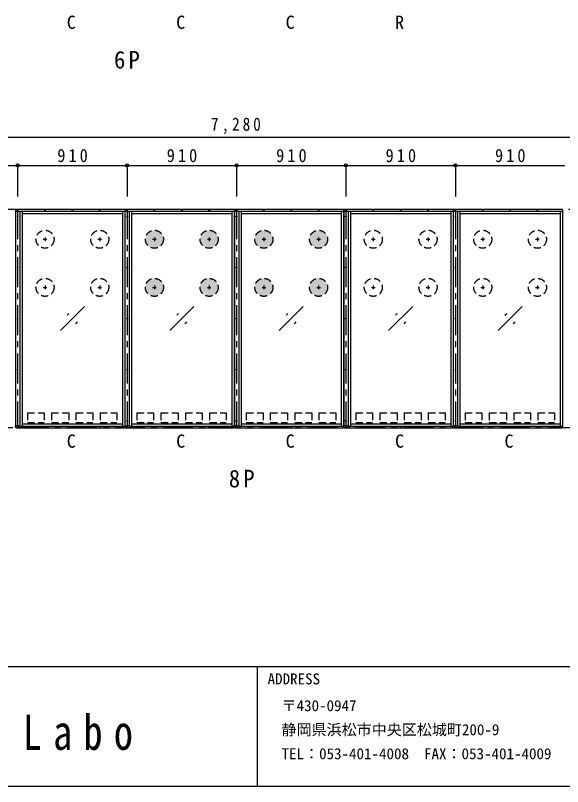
# Model space of a CAD drawing. Units: millimetres at full size, sheet at 1:50. Extents: x -8818 to 11382, y -6635 to 7415.
# Drawn here: x -5331 to -781, y -6635 to -220 of the extents above; entities that cross this region are included whole.
import ezdxf
from ezdxf.enums import TextEntityAlignment as Align

# ---------------------------------------------------------------- set-up
doc = ezdxf.new("R2010")
doc.units = ezdxf.units.MM
doc.header["$LTSCALE"] = 50
doc.header["$PDMODE"] = 32
doc.header["$PDSIZE"] = 25
doc.linetypes.add('CHAIN1', pattern=[8, 5, -1, 1, -1])
doc.linetypes.add('DASHED1', pattern=[1.8, 1.2, -0.6])
for name, color, linetype in [('0-0', 7, 'Continuous'), ('0-2', 7, 'Continuous'), ('F-0', 2, 'Continuous')]:
    doc.layers.add(name, color=color, linetype=linetype)
doc.styles.add('ＭＳ ゴシック', font='')
doc.styles.add('ＭＳ 明朝', font='')
doc.styles.get('ＭＳ ゴシック').set_extended_font_data('MS Gothic')
doc.styles.get('ＭＳ 明朝').set_extended_font_data('MS Mincho')

msp = doc.modelspace()

# ---------------------------------------------------------------- hatches: boundary and pattern name
at = {"layer": '0-0'}
for points in [[(-4099.94, -2082.15, 1), (-4249.94, -2082.15, 1)], [(-3644.94, -2082.15, 1), (-3794.94, -2082.15, 1)], [(-3189.94, -2082.15, 1), (-3339.94, -2082.15, 1)], [(-2734.94, -2082.15, 1), (-2884.94, -2082.15, 1)], [(-4099.94, -2482.15, 1), (-4249.94, -2482.15, 1)], [(-3644.94, -2482.15, 1), (-3794.94, -2482.15, 1)], [(-3189.94, -2482.15, 1), (-3339.94, -2482.15, 1)], [(-2734.94, -2482.15, 1), (-2884.94, -2482.15, 1)]]:
    msp.add_hatch(color=256, dxfattribs=at).paths.add_polyline_path(points)

# ---------------------------------------------------------------- linework, layer by layer
at = {"layer": '0-0', "color": 4}
for p, q in [((-7132.44, -1232.98), (147.56, -1232.98)), ((-6222.44, -1467.14), (-5312.44, -1467.14)), ((-5312.44, -1467.14), (-5312.44, -1725.69)), ((-5312.44, -1467.14), (-4402.44, -1467.14)), ((-4402.44, -1467.14), (-4402.44, -1725.69)), ((-4402.44, -1467.14), (-3492.44, -1467.14)), ((-3492.44, -1467.14), (-3492.44, -1725.69)), ((-3492.44, -1467.14), (-2582.44, -1467.14)), ((-2582.44, -1467.14), (-2582.44, -1725.69)), ((-2582.44, -1467.14), (-1672.44, -1467.14)), ((-1672.44, -1467.14), (-1672.44, -1725.69)), ((-1672.44, -1467.14), (-762.44, -1467.14)), ((-5325.44, -1833.15), (-5330.44, -1838.15)), ((-5330.44, -1838.15), (-5330.44, -1851.15)), ((-5325.44, -1833.15), (-4426.44, -1833.15)), ((-4426.44, -1833.15), (-4421.44, -1838.15)), ((-4421.44, -1838.15), (-4421.44, -1851.15)), ((-4415.44, -1833.15), (-4420.44, -1838.15)), ((-4420.44, -1838.15), (-4420.44, -1851.15)), ((-4415.44, -1833.15), (-3516.44, -1833.15)), ((-3516.44, -1833.15), (-3511.44, -1838.15)), ((-3511.44, -1838.15), (-3511.44, -1851.15)), ((-3505.44, -1833.15), (-3510.44, -1838.15)), ((-3510.44, -1838.15), (-3510.44, -1851.15)), ((-3505.44, -1833.15), (-2606.44, -1833.15)), ((-2606.44, -1833.15), (-2601.44, -1838.15)), ((-2601.44, -1838.15), (-2601.44, -1851.15)), ((-2595.44, -1833.15), (-2600.44, -1838.15)), ((-2600.44, -1838.15), (-2600.44, -1851.15)), ((-2595.44, -1833.15), (-1696.44, -1833.15)), ((-1696.44, -1833.15), (-1691.44, -1838.15)), ((-1691.44, -1838.15), (-1691.44, -1851.15)), ((-1685.44, -1833.15), (-1690.44, -1838.15)), ((-1690.44, -1838.15), (-1690.44, -1851.15)), ((-1685.44, -1833.15), (-786.44, -1833.15)), ((-786.44, -1833.15), (-781.44, -1838.15)), ((-781.44, -1838.15), (-781.44, -1851.15)), ((-4957.44, -2842.15), (-4757.44, -2642.15)), ((-4047.44, -2842.15), (-3847.44, -2642.15)), ((-3137.44, -2842.15), (-2937.44, -2642.15)), ((-2227.44, -2842.15), (-2027.44, -2642.15)), ((-1317.44, -2842.15), (-1117.44, -2642.15)), ((-4899.87, -2713.87), (-4885.73, -2699.73)), ((-3989.87, -2713.87), (-3975.73, -2699.73)), ((-3079.87, -2713.87), (-3065.73, -2699.73)), ((-2169.87, -2713.87), (-2155.73, -2699.73)), ((-1259.87, -2713.87), (-1245.73, -2699.73)), ((-4829.16, -2784.58), (-4815.02, -2770.44)), ((-3919.16, -2784.58), (-3905.02, -2770.44)), ((-3009.16, -2784.58), (-2995.02, -2770.44)), ((-2099.16, -2784.58), (-2085.02, -2770.44)), ((-1189.16, -2784.58), (-1175.02, -2770.44)), ((-5330.44, -3646.15), (-5330.44, -3633.15)), ((-5330.44, -3646.15), (-5325.44, -3651.15)), ((-5325.44, -3651.15), (-4426.44, -3651.15)), ((-4426.44, -3651.15), (-4421.44, -3646.15)), ((-4421.44, -3646.15), (-4421.44, -3633.15)), ((-4420.44, -3646.15), (-4420.44, -3633.15)), ((-4420.44, -3646.15), (-4420.44, -3633.15)), ((-4420.44, -3646.15), (-4415.44, -3651.15)), ((-4420.44, -3646.15), (-4415.44, -3651.15)), ((-4415.44, -3651.15), (-3516.44, -3651.15)), ((-3516.44, -3651.15), (-3511.44, -3646.15)), ((-3511.44, -3646.15), (-3511.44, -3633.15)), ((-3510.44, -3646.15), (-3510.44, -3633.15)), ((-3510.44, -3646.15), (-3510.44, -3633.15)), ((-3510.44, -3646.15), (-3505.44, -3651.15)), ((-3510.44, -3646.15), (-3505.44, -3651.15)), ((-3505.44, -3651.15), (-2606.44, -3651.15)), ((-2606.44, -3651.15), (-2601.44, -3646.15)), ((-2601.44, -3646.15), (-2601.44, -3633.15)), ((-2600.44, -3646.15), (-2600.44, -3633.15)), ((-2600.44, -3646.15), (-2600.44, -3633.15)), ((-2600.44, -3646.15), (-2595.44, -3651.15)), ((-2600.44, -3646.15), (-2595.44, -3651.15)), ((-2595.44, -3651.15), (-1696.44, -3651.15)), ((-1696.44, -3651.15), (-1691.44, -3646.15)), ((-1691.44, -3646.15), (-1691.44, -3633.15)), ((-1690.44, -3646.15), (-1690.44, -3633.15)), ((-1690.44, -3646.15), (-1690.44, -3633.15)), ((-1690.44, -3646.15), (-1685.44, -3651.15)), ((-1690.44, -3646.15), (-1685.44, -3651.15)), ((-1685.44, -3651.15), (-786.44, -3651.15)), ((-786.44, -3651.15), (-781.44, -3646.15)), ((-781.44, -3646.15), (-781.44, -3633.15))]:
    msp.add_line(p, q, dxfattribs=at)
at = {"layer": '0-0', "color": 3, "linetype": 'CHAIN1'}
for p, q in [((-7132.44, -1832.15), (147.56, -1832.15)), ((-5312.44, -1831.15), (-5312.44, -3652.15)), ((-4402.44, -1831.15), (-4402.44, -3652.15)), ((-3492.44, -1831.15), (-3492.44, -3652.15)), ((-2582.44, -1831.15), (-2582.44, -3652.15)), ((-1672.44, -1831.15), (-1672.44, -3652.15)), ((147.56, -3652.15), (-7132.44, -3652.15))]:
    msp.add_line(p, q, dxfattribs=at)
at = {"layer": '0-0'}
for p, q in [((-5331.44, -1851.65), (-5330.44, -1851.65)), ((-5330.44, -1851.15), (-5330.44, -3633.15)), ((-5294.44, -1851.15), (-5330.44, -1851.15)), ((-5294.44, -1847.15), (-5294.44, -3637.15)), ((-5294.44, -1847.15), (-4421.44, -1847.15)), ((-5274.44, -1847.15), (-5274.44, -3637.15)), ((-4441.44, -1847.15), (-4441.44, -3637.15)), ((-4421.44, -1847.15), (-4421.44, -3637.15)), ((-4421.44, -1851.65), (-4420.44, -1851.65)), ((-4420.44, -1851.15), (-4420.44, -3633.15)), ((-4384.44, -1851.15), (-4420.44, -1851.15)), ((-4420.44, -1851.15), (-4420.44, -3633.15)), ((-4384.44, -1847.15), (-4384.44, -3637.15)), ((-4384.44, -1847.15), (-3511.44, -1847.15)), ((-4364.44, -1847.15), (-4364.44, -3637.15)), ((-3531.44, -1847.15), (-3531.44, -3637.15)), ((-3511.44, -1847.15), (-3511.44, -3637.15)), ((-3511.44, -1851.65), (-3510.44, -1851.65)), ((-3510.44, -1851.15), (-3510.44, -3633.15)), ((-3474.44, -1851.15), (-3510.44, -1851.15)), ((-3510.44, -1851.15), (-3510.44, -3633.15)), ((-3474.44, -1847.15), (-3474.44, -3637.15)), ((-3474.44, -1847.15), (-2601.44, -1847.15)), ((-3454.44, -1847.15), (-3454.44, -3637.15)), ((-2621.44, -1847.15), (-2621.44, -3637.15)), ((-2601.44, -1847.15), (-2601.44, -3637.15)), ((-2601.44, -1851.65), (-2600.44, -1851.65)), ((-2600.44, -1851.15), (-2600.44, -3633.15)), ((-2564.44, -1851.15), (-2600.44, -1851.15)), ((-2600.44, -1851.15), (-2600.44, -3633.15)), ((-2564.44, -1847.15), (-2564.44, -3637.15)), ((-2564.44, -1847.15), (-1691.44, -1847.15)), ((-2544.44, -1847.15), (-2544.44, -3637.15)), ((-1711.44, -1847.15), (-1711.44, -3637.15)), ((-1691.44, -1847.15), (-1691.44, -3637.15)), ((-1691.44, -1851.65), (-1690.44, -1851.65)), ((-1690.44, -1851.15), (-1690.44, -3633.15)), ((-1654.44, -1851.15), (-1690.44, -1851.15)), ((-1690.44, -1851.15), (-1690.44, -3633.15)), ((-1654.44, -1847.15), (-1654.44, -3637.15)), ((-1654.44, -1847.15), (-781.44, -1847.15)), ((-1634.44, -1847.15), (-1634.44, -3637.15)), ((-801.44, -1847.15), (-801.44, -3637.15)), ((-781.44, -1847.15), (-781.44, -3637.15)), ((-781.44, -1851.65), (-780.44, -1851.65)), ((-5274.44, -1867.15), (-4441.44, -1867.15)), ((-4364.44, -1867.15), (-3531.44, -1867.15)), ((-3454.44, -1867.15), (-2621.44, -1867.15)), ((-2544.44, -1867.15), (-1711.44, -1867.15)), ((-1634.44, -1867.15), (-801.44, -1867.15)), ((-5331.44, -3632.65), (-5330.44, -3632.65)), ((-5294.44, -3637.15), (-4421.44, -3637.15)), ((-5274.44, -3617.15), (-4441.44, -3617.15)), ((-4421.44, -3632.65), (-4420.44, -3632.65)), ((-4413.93, -3633.15), (-4384.44, -3633.15)), ((-4384.44, -3637.15), (-3511.44, -3637.15)), ((-4364.44, -3617.15), (-3531.44, -3617.15)), ((-3511.44, -3632.65), (-3510.44, -3632.65)), ((-3503.93, -3633.15), (-3474.44, -3633.15)), ((-3474.44, -3637.15), (-2601.44, -3637.15)), ((-3454.44, -3617.15), (-2621.44, -3617.15)), ((-2601.44, -3632.65), (-2600.44, -3632.65)), ((-2593.93, -3633.15), (-2564.44, -3633.15)), ((-2564.44, -3637.15), (-1691.44, -3637.15)), ((-2544.44, -3617.15), (-1711.44, -3617.15)), ((-1691.44, -3632.65), (-1690.44, -3632.65)), ((-1683.93, -3633.15), (-1654.44, -3633.15)), ((-1654.44, -3637.15), (-781.44, -3637.15)), ((-1634.44, -3617.15), (-801.44, -3617.15)), ((-781.44, -3632.65), (-780.44, -3632.65))]:
    msp.add_line(p, q, dxfattribs=at)
at = {"layer": '0-0', "color": 4, "linetype": 'CHAIN1'}
for p, q in [((-5099.94, -2082.15), (-5069.94, -2082.15)), ((-5084.94, -2067.15), (-5084.94, -2097.15)), ((-4644.94, -2082.15), (-4614.94, -2082.15)), ((-4629.94, -2067.15), (-4629.94, -2097.15)), ((-4189.94, -2082.15), (-4159.94, -2082.15)), ((-4174.94, -2067.15), (-4174.94, -2097.15)), ((-3734.94, -2082.15), (-3704.94, -2082.15)), ((-3719.94, -2067.15), (-3719.94, -2097.15)), ((-3279.94, -2082.15), (-3249.94, -2082.15)), ((-3264.94, -2067.15), (-3264.94, -2097.15)), ((-2824.94, -2082.15), (-2794.94, -2082.15)), ((-2809.94, -2067.15), (-2809.94, -2097.15)), ((-2369.94, -2082.15), (-2339.94, -2082.15)), ((-2354.94, -2067.15), (-2354.94, -2097.15)), ((-1914.94, -2082.15), (-1884.94, -2082.15)), ((-1899.94, -2067.15), (-1899.94, -2097.15)), ((-1459.94, -2082.15), (-1429.94, -2082.15)), ((-1444.94, -2067.15), (-1444.94, -2097.15)), ((-1004.94, -2082.15), (-974.94, -2082.15)), ((-989.94, -2067.15), (-989.94, -2097.15)), ((-5099.94, -2482.15), (-5069.94, -2482.15)), ((-5084.94, -2467.15), (-5084.94, -2497.15)), ((-4644.94, -2482.15), (-4614.94, -2482.15)), ((-4629.94, -2467.15), (-4629.94, -2497.15)), ((-4189.94, -2482.15), (-4159.94, -2482.15)), ((-4174.94, -2467.15), (-4174.94, -2497.15)), ((-3734.94, -2482.15), (-3704.94, -2482.15)), ((-3719.94, -2467.15), (-3719.94, -2497.15)), ((-3279.94, -2482.15), (-3249.94, -2482.15)), ((-3264.94, -2467.15), (-3264.94, -2497.15)), ((-2824.94, -2482.15), (-2794.94, -2482.15)), ((-2809.94, -2467.15), (-2809.94, -2497.15)), ((-2369.94, -2482.15), (-2339.94, -2482.15)), ((-2354.94, -2467.15), (-2354.94, -2497.15)), ((-1914.94, -2482.15), (-1884.94, -2482.15)), ((-1899.94, -2467.15), (-1899.94, -2497.15)), ((-1459.94, -2482.15), (-1429.94, -2482.15)), ((-1444.94, -2467.15), (-1444.94, -2497.15)), ((-1004.94, -2482.15), (-974.94, -2482.15)), ((-989.94, -2467.15), (-989.94, -2497.15))]:
    msp.add_line(p, q, dxfattribs=at)
at = {"layer": '0-0', "linetype": 'DASHED1'}
for p, q in [((-5231.44, -3526.15), (-5091.44, -3526.15)), ((-5091.44, -3526.15), (-5091.44, -3606.15)), ((-5031.44, -3526.15), (-4887.44, -3526.15)), ((-4887.44, -3526.15), (-4887.44, -3606.15)), ((-4827.44, -3526.15), (-4827.44, -3606.15)), ((-4827.44, -3526.15), (-4687.44, -3526.15)), ((-4687.44, -3526.15), (-4687.44, -3606.15)), ((-4627.44, -3526.15), (-4627.44, -3606.15)), ((-4321.44, -3526.15), (-4181.44, -3526.15)), ((-4181.44, -3526.15), (-4181.44, -3606.15)), ((-4121.44, -3526.15), (-3977.44, -3526.15)), ((-3977.44, -3526.15), (-3977.44, -3606.15)), ((-3917.44, -3526.15), (-3917.44, -3606.15)), ((-3917.44, -3526.15), (-3777.44, -3526.15)), ((-3777.44, -3526.15), (-3777.44, -3606.15)), ((-3717.44, -3526.15), (-3717.44, -3606.15)), ((-3411.44, -3526.15), (-3271.44, -3526.15)), ((-3271.44, -3526.15), (-3271.44, -3606.15)), ((-3211.44, -3526.15), (-3067.44, -3526.15)), ((-3067.44, -3526.15), (-3067.44, -3606.15)), ((-3007.44, -3526.15), (-3007.44, -3606.15)), ((-3007.44, -3526.15), (-2867.44, -3526.15)), ((-2867.44, -3526.15), (-2867.44, -3606.15)), ((-2807.44, -3526.15), (-2807.44, -3606.15)), ((-2807.44, -3526.15), (-2667.44, -3526.15)), ((-2667.44, -3526.15), (-2667.44, -3606.15)), ((-2501.44, -3526.15), (-2361.44, -3526.15)), ((-2361.44, -3526.15), (-2361.44, -3606.15)), ((-2301.44, -3526.15), (-2157.44, -3526.15)), ((-2157.44, -3526.15), (-2157.44, -3606.15)), ((-2097.44, -3526.15), (-2097.44, -3606.15)), ((-2097.44, -3526.15), (-1957.44, -3526.15)), ((-1957.44, -3526.15), (-1957.44, -3606.15)), ((-1897.44, -3526.15), (-1897.44, -3606.15)), ((-1897.44, -3526.15), (-1757.44, -3526.15)), ((-1757.44, -3526.15), (-1757.44, -3606.15)), ((-1591.44, -3526.15), (-1451.44, -3526.15)), ((-1451.44, -3526.15), (-1451.44, -3606.15)), ((-1391.44, -3526.15), (-1247.44, -3526.15)), ((-1247.44, -3526.15), (-1247.44, -3606.15)), ((-1187.44, -3526.15), (-1187.44, -3606.15)), ((-1187.44, -3526.15), (-1047.44, -3526.15)), ((-1047.44, -3526.15), (-1047.44, -3606.15)), ((-987.44, -3526.15), (-987.44, -3606.15)), ((-987.44, -3526.15), (-847.44, -3526.15)), ((-847.44, -3526.15), (-847.44, -3606.15)), ((-4827.44, -3606.15), (-4687.44, -3606.15)), ((-4627.44, -3606.15), (-4487.44, -3606.15)), ((-3917.44, -3606.15), (-3777.44, -3606.15)), ((-3717.44, -3606.15), (-3577.44, -3606.15)), ((-3007.44, -3606.15), (-2867.44, -3606.15)), ((-2807.44, -3606.15), (-2667.44, -3606.15)), ((-2097.44, -3606.15), (-1957.44, -3606.15)), ((-1897.44, -3606.15), (-1757.44, -3606.15)), ((-1187.44, -3606.15), (-1047.44, -3606.15)), ((-987.44, -3606.15), (-847.44, -3606.15))]:
    msp.add_line(p, q, dxfattribs=at)
at = {"layer": '0-0', "color": 4}
for points in [[(-4415.44, -1833.15), (-4420.44, -1838.15), (-4420.44, -1851.15)], [(-3505.44, -1833.15), (-3510.44, -1838.15), (-3510.44, -1851.15)], [(-2595.44, -1833.15), (-2600.44, -1838.15), (-2600.44, -1851.15)], [(-1685.44, -1833.15), (-1690.44, -1838.15), (-1690.44, -1851.15)]]:
    msp.add_lwpolyline(points, dxfattribs=at)
at = {"layer": '0-0', "linetype": 'DASHED1'}
for points in [[(-5231.44, -3526.15), (-5231.44, -3606.15), (-5091.44, -3606.15)], [(-5031.44, -3526.15), (-5031.44, -3606.15), (-4887.44, -3606.15)], [(-4627.44, -3526.15), (-4487.44, -3526.15), (-4487.44, -3606.15)], [(-4321.44, -3526.15), (-4321.44, -3606.15), (-4181.44, -3606.15)], [(-4121.44, -3526.15), (-4121.44, -3606.15), (-3977.44, -3606.15)], [(-3717.44, -3526.15), (-3577.44, -3526.15), (-3577.44, -3606.15)], [(-3411.44, -3526.15), (-3411.44, -3606.15), (-3271.44, -3606.15)], [(-3211.44, -3526.15), (-3211.44, -3606.15), (-3067.44, -3606.15)], [(-2501.44, -3526.15), (-2501.44, -3606.15), (-2361.44, -3606.15)], [(-2301.44, -3526.15), (-2301.44, -3606.15), (-2157.44, -3606.15)], [(-1591.44, -3526.15), (-1591.44, -3606.15), (-1451.44, -3606.15)], [(-1391.44, -3526.15), (-1391.44, -3606.15), (-1247.44, -3606.15)]]:
    msp.add_lwpolyline(points, dxfattribs=at)
at = {"layer": '0-0'}
for points in [[(-5323.93, -3633.15), (-5294.44, -3633.15), (-5330.44, -3633.15)], [(-4413.93, -3633.15), (-4384.44, -3633.15), (-4420.44, -3633.15)], [(-3503.93, -3633.15), (-3474.44, -3633.15), (-3510.44, -3633.15)], [(-2593.93, -3633.15), (-2564.44, -3633.15), (-2600.44, -3633.15)], [(-1683.93, -3633.15), (-1654.44, -3633.15), (-1690.44, -3633.15)]]:
    msp.add_lwpolyline(points, close=True, dxfattribs=at)
at = {"layer": '0-0', "color": 4}
for centre in [(-5312.44, -1841.15), (-5084.94, -1841.15), (-4857.44, -1841.15), (-4629.94, -1841.15), (-4402.44, -1841.15), (-4402.44, -1841.15), (-4174.94, -1841.15), (-3947.44, -1841.15), (-3719.94, -1841.15), (-3492.44, -1841.15), (-3492.44, -1841.15), (-3264.94, -1841.15), (-3037.44, -1841.15), (-2809.94, -1841.15), (-2582.44, -1841.15), (-2582.44, -1841.15), (-2354.94, -1841.15), (-2127.44, -1841.15), (-1899.94, -1841.15), (-1672.44, -1841.15), (-1672.44, -1841.15), (-1444.94, -1841.15), (-1217.44, -1841.15), (-989.94, -1841.15), (-5312.44, -3643.15), (-5084.94, -3643.15), (-4857.44, -3643.15), (-4629.94, -3643.15), (-4402.44, -3643.15), (-4402.44, -3643.15), (-4174.94, -3643.15), (-3947.44, -3643.15), (-3719.94, -3643.15), (-3492.44, -3643.15), (-3492.44, -3643.15), (-3264.94, -3643.15), (-3037.44, -3643.15), (-2809.94, -3643.15), (-2582.44, -3643.15), (-2582.44, -3643.15), (-2354.94, -3643.15), (-2127.44, -3643.15), (-1899.94, -3643.15), (-1672.44, -3643.15), (-1672.44, -3643.15), (-1444.94, -3643.15), (-1217.44, -3643.15), (-989.94, -3643.15)]:
    msp.add_circle(centre, 2.5, dxfattribs=at)
at = {"layer": '0-0'}
for centre in [(-5312.44, -1892.15), (-4402.44, -1892.15), (-3492.44, -1892.15), (-2582.44, -1892.15), (-1672.44, -1892.15), (-5312.44, -2317.15), (-4402.44, -2317.15), (-3492.44, -2317.15), (-2582.44, -2317.15), (-1672.44, -2317.15), (-5312.44, -2742.15), (-4402.44, -2742.15), (-3492.44, -2742.15), (-2582.44, -2742.15), (-1672.44, -2742.15), (-5312.44, -3167.15), (-4402.44, -3167.15), (-3492.44, -3167.15), (-2582.44, -3167.15), (-1672.44, -3167.15), (-5312.44, -3592.15), (-4402.44, -3592.15), (-3492.44, -3592.15), (-2582.44, -3592.15), (-1672.44, -3592.15)]:
    msp.add_circle(centre, 3.5, dxfattribs=at)
at = {"layer": '0-0', "linetype": 'DASHED1'}
for centre in [(-5084.94, -2082.15), (-4629.94, -2082.15), (-4174.94, -2082.15), (-3719.94, -2082.15), (-3264.94, -2082.15), (-2809.94, -2082.15), (-2354.94, -2082.15), (-1899.94, -2082.15), (-1444.94, -2082.15), (-989.94, -2082.15), (-5084.94, -2482.15), (-4629.94, -2482.15), (-4174.94, -2482.15), (-3719.94, -2482.15), (-3264.94, -2482.15), (-2809.94, -2482.15), (-2354.94, -2482.15), (-1899.94, -2482.15), (-1444.94, -2482.15), (-989.94, -2482.15)]:
    msp.add_circle(centre, 75, dxfattribs=at)
at = {"layer": '0-0', "color": 5}
for p in [(-5312.44, -1467.14), (-4402.44, -1467.14), (-3492.44, -1467.14), (-2582.44, -1467.14), (-1672.44, -1467.14)]:
    msp.add_point(p, dxfattribs=at)
at = {"layer": 'F-0', "color": 5}
for p, q in [((-8817.96, -5635.32), (11382.04, -5635.32)), ((11382.04, -6635.32), (-8817.96, -6635.32))]:
    msp.add_line(p, q, dxfattribs=at)
at = {"layer": 'F-0'}
msp.add_line((-3317.96, -6635.32), (-3317.96, -5635.32), dxfattribs=at)
msp.add_line((-3317.96, -6635.32), (-3317.96, -5635.32), dxfattribs=at)

# ---------------------------------------------------------------- texts
at = {"layer": '0-0', "attachment_point": 7, "style": 'ＭＳ ゴシック'}
for s, insert, char_height in [('\\T1.27;\\W0.95;6P', (-4511.33, -664.33), 146.6), ('\\T1.38;\\W0.85;7,280', (-3704.94, -1207.98), 110), ('\\T1.38;\\W0.9;910', (-4982.44, -1442.14), 110), ('\\T1.38;\\W0.9;910', (-4072.44, -1442.14), 110), ('\\T1.38;\\W0.9;910', (-3162.44, -1442.14), 110), ('\\T1.38;\\W0.9;910', (-2252.44, -1442.14), 110), ('\\T1.38;\\W0.9;910', (-1342.44, -1442.14), 110), ('\\T1.27;\\W0.95;8P', (-3556.79, -4148.72), 146.6)]:
    msp.add_mtext(s, dxfattribs=dict(at, insert=insert, char_height=char_height))
at = {"layer": '0-2', "style": 'ＭＳ ゴシック'}
for s, p in [('C', (-4903.97, -364.78)), ('C', (-3993.97, -364.78)), ('C', (-3083.97, -364.78)), ('R', (-2173.97, -364.78)), ('C', (-4903.97, -3849.16)), ('C', (-3993.97, -3849.16)), ('C', (-3083.97, -3849.16)), ('C', (-2173.97, -3849.16)), ('C', (-1263.97, -3849.16))]:
    msp.add_text(s, height=110, dxfattribs=at).set_placement(p, align=Align.BOTTOM_LEFT)
at = {"layer": 'F-0', "color": 4, "style": 'ＭＳ ゴシック'}
for s, p in [('ADDRESS', (-3234.08, -5812.88)), ('〒430-0947', (-3117.96, -6035.32)), ('静岡県浜松市中央区松城町200-9', (-3117.96, -6235.32)), ('TEL：053-401-4008  FAX：053-401-4009', (-3117.96, -6435.32))]:
    msp.add_text(s, height=91.64, dxfattribs=at).set_placement(p, align=Align.BOTTOM_LEFT)
at = {"layer": 'F-0', "insert": (-7792.96, -6335.32), "char_height": 293.3, "attachment_point": 7, "style": 'ＭＳ 明朝'}
msp.add_mtext('\\T1.58;\\W0.8;Sunshine・Labo', dxfattribs=at)

doc.saveas('drawing.dxf')
